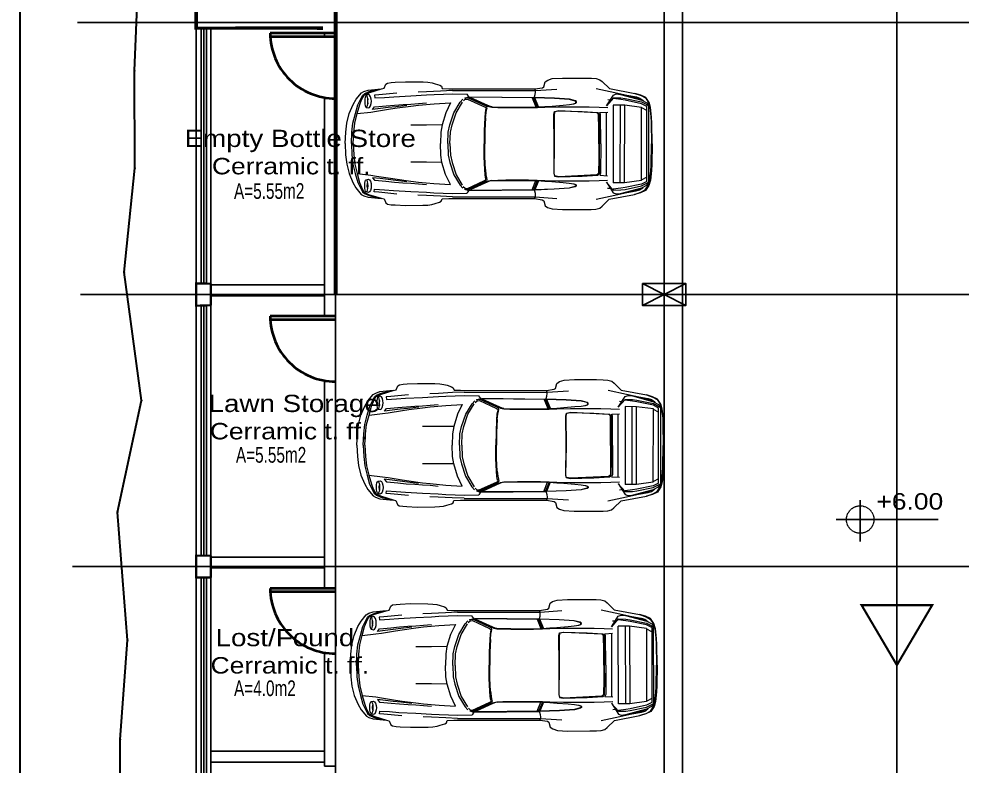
# Model space of a CAD drawing. Extents: x 285329 to 658348, y -83126 to -16980.
# Drawn here: x 312462 to 313761, y -36767 to -35737 of the extents above; entities that cross this region are included whole.
import ezdxf

# ---------------------------------------------------------------- set-up
doc = ezdxf.new("R2010")
doc.units = 0
doc.linetypes.add('CENTER', pattern=[50.79999999999998, 31.75, -6.349999999999998, 6.349999999999998, -6.349999999999998])
doc.linetypes.add('CENTER2', pattern=[1.125, 0.75, -0.125, 0.125, -0.125])
doc.layers.get('0').update_dxf_attribs({"linetype": 'CONTINUOUS'})
for name, color, linetype, lineweight in [('A-Axis', 1, 'CENTER', 9), ('A-Door', 5, 'CONTINUOUS', 15), ('A-text finishing', 6, 'CONTINUOUS', 13), ('A-text function', 30, 'CONTINUOUS', 20), ('AXIS CIRCLE', 10, 'CENTER2', 20), ('excavation border', 5, 'CONTINUOUS', 30), ('FIGURES', 153, 'CONTINUOUS', 0), ('SECTION-ar', 131, 'CONTINUOUS', 40)]:
    doc.layers.add(name, color=color, linetype=linetype, lineweight=lineweight)
for name, color, linetype in [('AXIS', 1, 'CONTINUOUS'), ('COLUMN', 5, 'CONTINUOUS'), ('FURNITURE', 4, 'CONTINUOUS'), ('HATCH', 8, 'CONTINUOUS'), ('TEXT', 3, 'CONTINUOUS'), ('WALL', 7, 'CONTINUOUS'), ('WALL1', 2, 'CONTINUOUS')]:
    doc.layers.add(name, color=color, linetype=linetype)
doc.styles.add('ARIAL', font='BOD_CB.TTF', dxfattribs={"width": 1.199999999999999})
doc.styles.get("Standard").update_dxf_attribs({"font": 'sanss___.ttf', "height": 15})

# ---------------------------------------------------------------- blocks, each defined once
blk = doc.blocks.new('XREF1$0$02PCAR09')
at = {"color": 0, "linetype": 'ByBlock'}
for p, q in [((-139.3891880423911, 33.77165775941323), (-143.264904074437, 30.04960447753655)), ((-138.1428124021296, 34.83022337169009), (-139.3891880423911, 33.77165775941323)), ((-136.0427548164836, 35.42780073345929), (-138.1428124021296, 34.83022337169009)), ((-133.5670771748684, 35.5814634836285), (-136.0427548164836, 35.42780073345929)), ((-129.8620975318994, 35.70097895598234), (-133.5670771748684, 35.5814634836285)), ((-117.8764030187002, 35.70097895598234), (-129.8620975318994, 35.70097895598234)), ((-112.3274703737005, 35.34243253892082), (-117.8764030187002, 35.70097895598234)), ((-109.8517927320853, 34.5911924269824), (-112.3274703737005, 35.34243253892082)), ((-108.4688279805623, 33.60092137033632), (-109.8517927320853, 34.5911924269824)), ((-107.7346615075316, 30.95450733964419), (-108.4688279805623, 33.60092137033632)), ((-107.0004950345008, 30.42522453350577), (-107.7346615075316, 30.95450733964419)), ((-52.15996686299668, 31.22538604060483), (-52.63802875241204, 29.9471626440904)), ((-51.28921127870444, 31.75696836830568), (-52.15996686299668, 31.22538604060483)), ((-48.84768091490456, 32.52528211915179), (-51.28921127870444, 31.75696836830568)), ((-47.0890961074124, 33.02041764747482), (-48.84768091490456, 32.52528211915179)), ((-44.85244941050485, 33.29359586999788), (-47.0890961074124, 33.02041764747482)), ((-42.25725629653579, 33.4472586201671), (-44.85244941050485, 33.29359586999788)), ((-32.74723942495178, 33.53262681470556), (-42.25725629653579, 33.4472586201671)), ((-27.18123314104443, 33.31066950890558), (-32.74723942495178, 33.53262681470556)), ((-24.96166008304456, 33.13993311982865), (-27.18123314104443, 33.31066950890558)), ((-22.98111796975238, 32.82554285593255), (-24.96166008304456, 33.13993311982865)), ((-22.12743602436781, 32.23503025772104), (-22.98111796975238, 32.82554285593255)), ((-21.22253316226019, 29.99838356081347), (-22.12743602436781, 32.23503025772104)), ((-162.9849570128204, 25.21776466665994), (-160.2873220654051, 26.49828758473677)), ((-160.4922057322974, 26.22510936221371), (-162.8142206237435, 24.97873372195226)), ((-149.3943404422981, 26.87390764070598), (-160.8848994271743, 23.80065263732156)), ((-157.0433306729438, 27.4202640857521), (-160.4922057322974, 26.22510936221371)), ((-160.2873220654051, 26.49828758473677), (-157.0433306729438, 27.4202640857521)), ((-152.8090682238364, 26.42999302910601), (-157.9140862572361, 25.52509016699838)), ((-153.8334865582979, 25.84948930624451), (-157.9140862572361, 25.01288099976763)), ((-143.264904074437, 30.04960447753655), (-157.0433306729438, 27.4202640857521)), ((-153.4749401412363, 26.27633027893679), (-153.8334865582979, 25.84948930624451)), ((-146.252790883283, 27.89832597516745), (-152.8090682238364, 26.42999302910601)), ((-147.0381782730368, 27.13001222432135), (-149.3943404422981, 26.87390764070598)), ((-145.4332562157138, 26.51536122364446), (-147.0381782730368, 27.13001222432135)), ((-136.160790045383, 30.06982751551053), (-146.252790883283, 27.89832597516745)), ((-141.7282765727448, 20.71032399502945), (-145.4332562157138, 26.51536122364446)), ((-103.175999919178, 28.82030247618276), (-114.7860743764081, 29.58861622702888)), ((-102.8003798632088, 29.7593526161058), (-107.0004950345008, 30.42522453350577)), ((-103.175999919178, 28.82030247618276), (-102.8003798632088, 29.7593526161058)), ((-58.20403503631938, 28.78615519836739), (-103.175999919178, 28.82030247618277)), ((-103.175999919178, 28.08613600315206), (-103.175999919178, 28.82030247618276)), ((-103.0564844468242, 26.70317125162907), (-103.175999919178, 28.08613600315206)), ((-102.680864390855, 25.43972197245992), (-103.0564844468242, 26.70317125162907)), ((-56.22349292302719, 29.82764717173656), (-102.8003798632088, 29.7593526161058)), ((-67.0994009072265, 25.45679561136761), (-66.10912985058043, 26.89098127961367)), ((-58.3235505086732, 27.06171766869058), (-66.10912985058043, 26.89098127961367)), ((-48.19888263641233, 26.6348766959983), (-58.3235505086732, 27.06171766869058)), ((-58.20403503631938, 28.76908155945971), (-51.78434680702748, 28.54712425365972)), ((-52.63802875241204, 29.9471626440904), (-56.22349292302719, 29.82764717173656)), ((-51.78434680702748, 28.54712425365972), (-44.1524302152895, 28.13735691987513)), ((-44.1524302152895, 26.41291939019832), (-48.19888263641233, 26.6348766959983)), ((-44.1524302152895, 28.13735691987513), (-39.54254771021286, 27.93247325298283)), ((-35.59853712253622, 25.95193113969065), (-44.1524302152895, 26.41291939019832)), ((-26.32755119565986, 25.45679561136761), (-35.59853712253622, 25.95193113969065)), ((-28.02619871649039, 27.35217620931952), (-18.28586727013732, 26.44706666801371)), ((-19.65175838275259, 29.65691078265965), (-21.22253316226019, 29.99838356081347)), ((-12.48083004152228, 29.04225978198276), (-19.65175838275259, 29.77642625501349)), ((-12.78815554186073, 27.55685319701364), (-19.65175838275259, 29.65691078265965)), ((-18.28586727013732, 26.44706666801371), (-15.87848418415283, 26.19096208439833)), ((-13.04308359194108, 28.18086525074451), (-17.95794463294092, 29.54653034359681)), ((-15.87848418415283, 26.19096208439833), (-16.03214693432206, 24.72262913833689)), ((-13.76135295959914, 25.40557469464455), (-13.28329107018378, 26.2592566400291)), ((-13.28329107018378, 26.2592566400291), (-12.6686400695069, 26.54950850145985)), ((-10.58565307144118, 27.08833317646262), (-13.04308359194108, 28.18086525074451)), ((-10.26125698352243, 26.19096208439833), (-12.78815554186073, 27.55685319701364)), ((-12.6686400695069, 26.54950850145985), (-11.49055898487619, 26.19096208439833)), ((-10.1417415111686, 28.29101967004435), (-12.48083004152228, 29.04225978198276)), ((-12.0710627077377, 25.21776466665994), (-11.81495812412232, 25.93485750078297)), ((-11.81495812412232, 25.93485750078297), (-11.49055898487619, 26.19096208439833)), ((-11.49055898487619, 26.19096208439833), (-11.18323348453777, 25.93485750078297)), ((-11.18323348453777, 25.93485750078297), (-10.92712890092239, 25.21776466665994)), ((-9.425199770093963, 26.13236761146603), (-10.58565307144118, 27.08833317646262)), ((-8.895365870907137, 23.62991624824465), (-10.26125698352243, 26.19096208439833)), ((-8.775850398553308, 27.55685319701364), (-10.1417415111686, 28.29101967004435)), ((-6.899507290691267, 21.07940676791251), (-9.425199770093963, 26.13236761146603)), ((-5.941626339876557, 24.09090449875231), (-8.775850398553308, 27.55685319701364)), ((-165.5630764878817, 19.68590566056797), (-164.7947627370356, 22.48598244142934)), ((-164.4191426810664, 22.48598244142934), (-165.1874564319125, 19.68590566056797)), ((-164.7947627370356, 22.48598244142934), (-162.9849570128204, 25.21776466665994)), ((-163.5996080134971, 22.31524605235243), (-164.5898790701433, 21.2054595233525)), ((-163.5996080134971, 21.32497499570633), (-164.5898790701433, 20.71032399502945)), ((-164.5898790701433, -21.2054595233525), (-164.5898790701433, 21.2054595233525)), ((-162.8142206237435, 24.97873372195226), (-164.4191426810664, 22.48598244142934)), ((-160.8848994271743, 23.80065263732156), (-163.5996080134971, 22.31524605235243)), ((-160.7653839548205, 22.81038158067547), (-163.5996080134971, 21.32497499570633)), ((-163.5996080134971, 20.33470393906024), (-160.7653839548205, 21.82011052402938)), ((-161.4995504278511, 23.7323580816908), (-161.7379082183368, 23.33391197800628)), ((-159.7751128981744, 24.91043916632149), (-161.4995504278511, 23.7323580816908)), ((-151.8529444450057, 24.65433458270612), (-160.7653839548205, 22.81038158067547)), ((-160.7653839548205, 21.82011052402938), (-151.8529444450057, 23.66406352606003)), ((-160.7653839548205, 19.8224947718295), (-151.613913500298, 21.06887041209096)), ((-159.7751128981744, 24.24456724892154), (-160.1662057515703, 23.99287382841922)), ((-157.9140862572361, 25.52509016699838), (-159.7751128981744, 24.91043916632149)), ((-157.9140862572361, 25.01288099976763), (-159.7751128981744, 24.24456724892154)), ((-149.513855914652, 24.91043916632149), (-151.8529444450057, 24.65433458270612)), ((-151.8529444450057, 23.66406352606003), (-149.513855914652, 24.03968358202924)), ((-151.613913500298, 21.06887041209096), (-151.613913500298, -21.06887041209096)), ((-151.613913500298, 21.06887041209096), (-145.4332562157138, 21.06887041209096)), ((-145.4332562157138, 25.02995463867533), (-149.513855914652, 24.91043916632149)), ((-149.513855914652, 24.03968358202924), (-145.4332562157138, 24.53481911035228)), ((-149.2577513310366, 21.06887041209096), (-149.2577513310366, -21.1883858844448)), ((-145.4332562157138, 25.02995463867533), (-141.7282765727448, 20.72739763393714)), ((-145.4332562157138, 24.53481911035228), (-145.4332562157138, 25.02995463867533)), ((-145.4332562157138, -21.06887041209096), (-145.4332562157138, 21.06887041209096)), ((-142.3941484901448, 24.02260994312154), (-143.8454077972985, 23.95431538749078)), ((-125.4229514158997, 22.45183516361395), (-125.3717304991766, 22.96404433084469)), ((-125.0814786377459, 22.11036238546013), (-125.4229514158997, 22.45183516361395)), ((-125.3717304991766, 22.96404433084469), (-124.8595213319459, 23.3396643868139)), ((-125.1497731933766, 22.43476152470627), (-125.1326995544689, 22.84452885849086)), ((-124.8936686097613, 22.11036238546013), (-125.1497731933766, 22.43476152470627)), ((-125.1326995544689, 22.84452885849086), (-124.688784942869, 23.22014891446006)), ((-124.0058393865613, 21.73474232949093), (-125.0814786377459, 22.11036238546013)), ((-123.8351029974844, 21.73474232949093), (-124.8936686097613, 22.11036238546013)), ((-124.8595213319459, 23.3396643868139), (-121.5813826616692, 24.14319423246711)), ((-124.688784942869, 23.22014891446006), (-121.5984563005768, 24.00660512120558)), ((-121.6155299394845, 21.3761959124294), (-124.0058393865613, 21.73474232949093)), ((-121.6155299394845, 21.3761959124294), (-123.8351029974844, 21.73474232949093)), ((-118.217875796854, 21.03472313427559), (-121.6155299394845, 21.3761959124294)), ((-121.5984563005768, 24.00660512120558), (-113.4372569027005, 24.57003520515939)), ((-121.5813826616692, 24.14319423246711), (-113.4372569027005, 24.68955067751323)), ((-112.190881262439, 20.50544032813716), (-118.217875796854, 21.03472313427559)), ((-113.4372569027005, 24.68955067751323), (-102.680864390855, 25.08117555539842)), ((-113.4372569027005, 24.57003520515939), (-102.680864390855, 24.96166008304457)), ((-108.3663861471162, 20.23226210561409), (-112.190881262439, 20.50544032813716)), ((-104.9004374488548, 20.0273784387218), (-102.902821696655, 24.96166008304457)), ((-104.2174918925472, 19.99323116090641), (-102.1686552236243, 24.96166008304457)), ((-101.4515623895012, 24.96166008304457), (-103.4662517806088, 19.97615752199872)), ((-67.0994009072265, 25.43972197245992), (-102.680864390855, 25.06410191649071)), ((-102.680864390855, 25.08117555539842), (-102.680864390855, 25.43972197245992)), ((-102.680864390855, 24.94458644413687), (-67.64575735227261, 25.32020650010608)), ((-102.680864390855, 25.06410191649071), (-102.680864390855, 24.94458644413687)), ((-78.74362264227192, 20.19811482779871), (-77.44602608528737, 20.65910307830638)), ((-77.44602608528737, 20.65910307830638), (-68.24333471404182, 24.8762918885061)), ((-76.5923441399028, 20.65910307830638), (-77.20699514057969, 20.43714577250639)), ((-76.71185961225665, 20.24933574452179), (-76.16550316721053, 20.52251396704484)), ((-67.38965276865726, 24.8933655274138), (-76.5923441399028, 20.65910307830638)), ((-76.16550316721053, 20.52251396704484), (-66.86036996251882, 24.77385005505996)), ((-66.39938171201115, 24.24456724892154), (-75.65329399997981, 20.0273784387218)), ((-66.41645535091885, 25.20069102775224), (-67.38965276865726, 24.8933655274138)), ((-67.0994009072265, 25.54216380590607), (-67.0994009072265, 25.54216380590606)), ((-64.81153329359587, 24.72262913833689), (-67.0994009072265, 25.45679561136761)), ((-66.86036996251882, 24.77385005505996), (-65.78473071133428, 24.80799733287535)), ((-65.13593243284201, 24.15919905438308), (-66.39938171201115, 24.24456724892154)), ((-65.78473071133428, 24.80799733287535), (-64.81153329359587, 24.72262913833689)), ((-64.12858773728823, 23.28844347009083), (-65.13593243284201, 24.15919905438308)), ((-62.4041502076114, 22.48598244142934), (-63.88955679258056, 24.21041997110615)), ((-60.21872442742694, 16.81753432407585), (-63.5993049311498, 22.48598244142934)), ((-58.97234878716549, 16.81753432407585), (-62.4041502076114, 22.48598244142934)), ((-57.12839578513483, 22.11036238546013), (-54.53320267116577, 16.80046068516816)), ((-48.19888263641233, 21.63230049604479), (-57.12839578513483, 22.11036238546013)), ((-39.78157865492054, 20.84691310629098), (-48.19888263641233, 21.63230049604479)), ((-39.78157865492054, 21.75181596839861), (-44.11828293747411, 22.11036238546013)), ((-35.59853712253622, 21.46156410696786), (-39.78157865492054, 21.75181596839861)), ((-35.59853712253622, 20.36885121687562), (-39.78157865492054, 20.84691310629098)), ((-31.38134831233648, 21.2054595233525), (-35.59853712253622, 21.46156410696786)), ((-33.48140589798248, 20.69325035612176), (-27.45441136356749, 19.99323116090642)), ((-26.78853944616754, 20.88106038410638), (-31.38134831233648, 21.2054595233525)), ((-22.1957305799986, 20.45421941141409), (-26.78853944616754, 20.88106038410638)), ((-21.41034319024481, 25.08117555539842), (-26.32755119565986, 25.45679561136761)), ((-16.03214693432206, 24.72262913833689), (-21.41034319024481, 25.08117555539842)), ((-14.22234121010679, 22.91282341412162), (-14.11989937666064, 24.14212541547539)), ((-14.11989937666064, 21.68352141276785), (-14.22234121010679, 22.91282341412162)), ((-14.11989937666064, 24.14212541547539), (-13.76135295959914, 25.40557469464455)), ((-13.76135295959914, 20.43714577250639), (-14.11989937666064, 21.68352141276785)), ((-12.31009365244537, 22.86160249739856), (-12.22472545790693, 24.26164088782923)), ((-12.24179909681461, 21.56400594041401), (-12.31009365244537, 22.86160249739856)), ((-12.03691542992231, 22.86160249739856), (-12.24179909681461, 21.56400594041401)), ((-12.0710627077377, 20.57373488376792), (-12.24179909681461, 21.58107957932171)), ((-12.22472545790693, 24.26164088782923), (-12.0710627077377, 25.21776466665994)), ((-12.22472545790693, 24.26164088782923), (-12.03691542992231, 22.86160249739856)), ((-11.81495812412232, 19.83956841073719), (-12.0710627077377, 20.57373488376792)), ((-10.92712890092239, 20.50544032813716), (-11.18323348453777, 19.8054211329218)), ((-10.92712890092239, 25.21776466665994), (-10.7393188729378, 24.1250517765677)), ((-10.7393188729378, 21.58107957932171), (-10.92712890092239, 20.50544032813716)), ((-10.7393188729378, 24.1250517765677), (-10.68809795621472, 22.86160249739856)), ((-10.68809795621472, 22.86160249739856), (-10.7393188729378, 21.58107957932171)), ((-7.905094814261051, 21.15423860662943), (-8.895365870907137, 23.62991624824465)), ((-6.556277340553434, 16.32239879575281), (-7.905094814261051, 21.15423860662943)), ((-5.566006283907346, 16.32239879575281), (-6.899507290691267, 21.07940676791251)), ((-4.268409726922802, 21.13716496772174), (-5.941626339876557, 24.09090449875231)), ((-2.168352141276792, 16.30532515684511), (-4.268409726922802, 21.13716496772174)), ((-166.211874766374, 14.44429851590677), (-165.5630764878817, 19.68590566056797)), ((-165.1874564319125, 19.68590566056797), (-165.8021074325894, 14.81991857187598)), ((-163.5996080134971, 20.33470393906024), (-163.5996080134971, -20.33470393906024)), ((-163.5996080134971, 18.04683632542962), (-160.8848994271743, 19.53224291039876)), ((-160.7653839548205, 19.8224947718295), (-160.7653839548205, -19.8224947718295)), ((-137.7671923461605, 19.95908388309103), (-142.3941484901448, 19.75420021619873)), ((-138.1428124021296, 17.05656526878352), (-142.377074851237, 17.26144893567582)), ((-141.7282765727448, 17.26144893567582), (-141.7282765727448, -17.15578437787134)), ((-138.6550215693604, 3.8e-15), (-138.5696533748219, 15.89555782306053)), ((-138.5696533748219, 15.89555782306053), (-138.1428124021296, 17.05656526878352)), ((-137.903781457422, 15.89555782306053), (-138.0403705686835, 8.28071487023023)), ((-137.5110877625451, 16.57850337936817), (-137.903781457422, 15.89555782306053)), ((-132.3377751735147, 20.0273784387218), (-137.7671923461605, 19.95908388309103)), ((-137.5623086792681, 8.161199397876397), (-137.4769404847297, 15.77604235070668)), ((-136.9818049564067, 17.00534435206044), (-137.5110877625451, 16.57850337936817)), ((-137.4769404847297, 15.77604235070668), (-137.0842467898528, 16.44191426810665)), ((-137.0842467898528, 16.44191426810665), (-136.5549639837144, 16.78365285606781)), ((-128.5474273360072, 17.51755351929119), (-136.9818049564067, 17.00534435206044)), ((-136.5549639837144, 16.78365285606781), (-115.947081822131, 17.82487901962962)), ((-126.0376024165766, 20.09567299435257), (-132.3377751735147, 20.0273784387218)), ((-115.7592717941464, 17.94439449198347), (-128.5474273360072, 17.51755351929119)), ((-115.7763454330541, 20.11274663326025), (-126.0376024165766, 20.09567299435257)), ((-115.947081822131, 17.82487901962962), (-113.7275087641312, 17.36389076912197)), ((-108.3663861471162, 19.86853066330364), (-115.7763454330541, 20.11274663326025)), ((-113.5567723750543, 17.48340624147581), (-115.7592717941464, 17.94439449198347)), ((-113.7275087641312, 17.36389076912197), (-113.351888708162, 15.9467787397836)), ((-113.1982259579928, 16.06629421213743), (-113.5567723750543, 17.48340624147581)), ((-113.403109624885, -0.0170736389076931), (-113.1982259579928, 16.06629421213743)), ((-113.351888708162, 15.9467787397836), (-113.403109624885, 0.0170736389076931)), ((-104.2174918925472, 19.99323116090641), (-108.3663861471162, 20.23226210561409)), ((-104.2687128092703, 19.72996011643232), (-108.3663861471162, 19.86853066330364)), ((-99.5563884707475, 19.65175838275259), (-104.2687128092703, 19.72996011643232)), ((-99.52224119293213, 19.83956841073719), (-104.2174918925472, 19.99323116090641)), ((-87.10970570704062, 19.64458221481232), (-99.5563884707475, 19.65175838275259)), ((-87.10970570704062, 19.87371568855257), (-99.52224119293213, 19.83956841073719)), ((-82.8583696190255, 19.87371568855257), (-87.10970570704062, 19.87371568855257)), ((-82.8583696190255, 19.71654903557417), (-87.10970570704062, 19.64458221481232)), ((-79.66559914328724, 19.97615752199872), (-82.8583696190255, 19.87371568855257)), ((-79.62576860625475, 19.86461680765525), (-82.8583696190255, 19.71654903557417)), ((-79.66559914328724, 19.95908388309103), (-78.74362264227192, 20.19811482779871)), ((-77.88994069688734, 20.19811482779871), (-79.62576860625475, 19.86461680765525)), ((-77.20699514057969, 20.43714577250639), (-77.88994069688734, 20.19811482779871)), ((-76.95089055696434, 19.51516927149105), (-76.71185961225665, 20.24933574452179)), ((-76.72893325116434, 18.37123546467575), (-76.95089055696434, 19.51516927149105)), ((-76.42160775082591, 16.81753432407585), (-76.72893325116434, 18.37123546467575)), ((-76.21672408393363, 19.68590566056797), (-76.43868138973359, 19.241991048968)), ((-76.43868138973359, 19.241991048968), (-76.14842952830286, 18.21757271450653)), ((-76.09720861157977, 14.06867845993756), (-76.42160775082591, 16.81753432407585)), ((-75.65329399997981, 20.0273784387218), (-76.21672408393363, 19.68590566056797)), ((-76.14842952830286, 18.21757271450653), (-75.92647222250287, 16.81753432407585)), ((-75.92647222250287, 16.81753432407585), (-75.72158855561057, 13.98331026539911)), ((-60.21872442742694, 16.81753432407585), (-60.21872442742694, 16.81753432407585)), ((-57.99915136942708, 10.14174151116859), (-60.21872442742694, 16.81753432407585)), ((-56.75277572916563, 10.14174151116859), (-58.97234878716549, 16.81753432407585)), ((-54.53320267116577, 16.80046068516816), (-52.55266055787358, 10.14174151116859)), ((-28.20565147550591, 19.37858016022953), (-35.59853712253622, 20.36885121687562)), ((-24.62018730489074, 18.78100279846034), (-28.20565147550591, 19.37858016022953)), ((-27.45441136356749, 19.99323116090642), (-23.35673802572159, 19.49809563258338)), ((-17.00534435206046, 17.60292171382965), (-24.62018730489074, 18.78100279846034)), ((-23.35673802572159, 19.49809563258338), (-19.12247557661418, 18.96881282644495)), ((-18.20049907559885, 20.0615257165372), (-22.1957305799986, 20.45421941141409)), ((-19.12247557661418, 18.96881282644495), (-14.88821312750674, 18.50782457593728)), ((-15.99799965650669, 19.87371568855258), (-18.20049907559885, 20.0615257165372)), ((-13.94916298758373, 17.1077861855066), (-17.00534435206046, 17.60292171382965)), ((-14.88821312750674, 18.50782457593728), (-15.99799965650669, 19.87371568855258)), ((-6.556277340553434, 16.32239879575281), (-13.94916298758373, 17.1077861855066)), ((-13.28329107018378, 19.6517583827526), (-13.76135295959914, 20.43714577250639)), ((-12.6686400695069, 19.32735924350646), (-13.28329107018378, 19.6517583827526)), ((-11.49055898487619, 19.60053746602952), (-12.6686400695069, 19.32735924350646)), ((-11.49055898487619, 19.60053746602952), (-11.81495812412232, 19.83956841073719)), ((-11.18323348453777, 19.8054211329218), (-11.49055898487619, 19.60053746602952)), ((-5.258680783568892, 11.13201256781467), (-6.556277340553434, 16.32239879575281)), ((-4.268409726922802, 11.13201256781467), (-5.566006283907346, 16.32239879575281)), ((-0.8707555842922545, 11.13201256781467), (-2.168352141276792, 16.30532515684511)), ((-166.5704211834355, 0.0170736389076931), (-166.3484638776355, 11.21738076235313)), ((-166.3484638776355, 11.21738076235313), (-166.211874766374, 14.44429851590677)), ((-165.9386965438509, 11.59300081832234), (-166.0752856551125, -3.8e-15)), ((-165.8021074325894, 14.81991857187598), (-165.9386965438509, 11.59300081832234)), ((-76.09720861157977, 14.06867845993756), (-75.73866219451826, 7.153854702322628)), ((-75.72158855561057, 13.98331026539911), (-75.43133669417979, 7.153854702322628)), ((-4.69525069961509, 6.19773092349192), (-5.258680783568892, 11.13201256781467)), ((-3.704979642969004, 6.19773092349192), (-4.268409726922802, 11.13201256781467)), ((-0.3073255003384538, 6.180657284584223), (-0.8707555842922545, 11.13201256781467)), ((-138.0403705686835, 8.28071487023023), (-138.0403705686835, 3.8e-15)), ((-137.5623086792681, -3.8e-15), (-137.5623086792681, 8.161199397876397)), ((-75.73866219451826, 7.153854702322628), (-75.7728094723336, 3.8e-15)), ((-75.43133669417979, 7.153854702322628), (-75.39718941636444, 3.8e-15)), ((-57.12839578513483, 6.180657284584223), (-57.99915136942708, 10.14174151116859)), ((-56.88936484042717, 3.8e-15), (-57.12839578513483, 6.180657284584223)), ((-55.89909378378107, 6.180657284584223), (-56.75277572916563, 10.14174151116859)), ((-55.64298920016568, 3.8e-15), (-55.89909378378107, 6.180657284584223)), ((-52.55266055787358, 10.14174151116859), (-44.11828293747411, 10.09052059444551)), ((-52.55266055787358, 10.14174151116859), (-51.920935918289, 6.180657284584223)), ((-51.920935918289, 6.180657284584223), (-51.68190497358133, 3.8e-15)), ((-44.11828293747411, 10.09052059444551), (-35.59853712253622, 10.09052059444551)), ((-4.387925199276668, 3.8e-15), (-4.69525069961509, 6.19773092349192)), ((-3.397654142630548, 3.8e-15), (-3.704979642969004, 6.19773092349192)), ((0, 3.8e-15), (-0.3073255003384538, 6.180657284584223)), ((-165.9386965438509, -11.59300081832234), (-166.0752856551125, 7.5e-15)), ((-138.6550215693604, 0), (-138.5696533748219, -15.89555782306052)), ((-138.0403705686835, -8.28071487023023), (-138.0403705686835, 0)), ((-137.5623086792681, 7.5e-15), (-137.5623086792681, -8.161199397876397)), ((-113.403109624885, 0.0170736389076969), (-113.1982259579928, -16.06629421213743)), ((-75.73866219451826, -7.153854702322621), (-75.7728094723336, 0)), ((-75.43133669417979, -7.153854702322621), (-75.39718941636444, 0)), ((-56.88936484042717, 0), (-57.12839578513483, -6.180657284584223)), ((-55.64298920016568, 0), (-55.89909378378107, -6.180657284584223)), ((-51.920935918289, -6.180657284584223), (-51.68190497358133, 0)), ((-4.387925199276668, 0), (-4.69525069961509, -6.19773092349192)), ((-3.397654142630548, 0), (-3.704979642969004, -6.19773092349192)), ((0, 0), (-0.3073255003384538, -6.180657284584223)), ((-166.5704211834355, -0.0170736389076893), (-166.3484638776355, -11.21738076235313)), ((-113.351888708162, -15.9467787397836), (-113.403109624885, -0.0170736389076893)), ((-137.903781457422, -15.89555782306052), (-138.0403705686835, -8.28071487023023)), ((-137.5623086792681, -8.161199397876397), (-137.4769404847297, -15.77604235070668)), ((-76.09720861157977, -14.06867845993756), (-75.73866219451826, -7.153854702322621)), ((-75.72158855561057, -13.9833102653991), (-75.43133669417979, -7.153854702322621)), ((-57.99915136942708, -10.14174151116859), (-60.21872442742694, -16.81753432407585)), ((-56.75277572916563, -10.14174151116859), (-58.97234878716549, -16.81753432407585)), ((-57.12839578513483, -6.180657284584223), (-57.99915136942708, -10.14174151116859)), ((-55.89909378378107, -6.180657284584223), (-56.75277572916563, -10.14174151116859)), ((-54.53320267116577, -16.80046068516816), (-52.55266055787358, -10.14174151116859)), ((-52.55266055787358, -10.14174151116859), (-51.920935918289, -6.180657284584223)), ((-52.55266055787358, -10.14174151116859), (-44.11828293747411, -10.09052059444551)), ((-44.11828293747411, -10.09052059444551), (-35.59853712253622, -10.09052059444551)), ((-4.69525069961509, -6.19773092349192), (-5.258680783568892, -11.13201256781467)), ((-3.704979642969004, -6.19773092349192), (-4.268409726922802, -11.13201256781467)), ((-0.3073255003384538, -6.180657284584223), (-0.8707555842922545, -11.13201256781467)), ((-166.3484638776355, -11.21738076235313), (-166.211874766374, -14.44429851590677)), ((-166.211874766374, -14.44429851590677), (-165.5630764878817, -19.68590566056797)), ((-165.8021074325894, -14.81991857187597), (-165.9386965438509, -11.59300081832234)), ((-165.1874564319125, -19.68590566056797), (-165.8021074325894, -14.81991857187597)), ((-76.09720861157977, -14.06867845993756), (-76.42160775082591, -16.81753432407585)), ((-75.92647222250287, -16.81753432407585), (-75.72158855561057, -13.9833102653991)), ((-5.258680783568892, -11.13201256781467), (-6.556277340553434, -16.32239879575281)), ((-4.268409726922802, -11.13201256781467), (-5.566006283907346, -16.32239879575281)), ((-0.8707555842922545, -11.13201256781467), (-2.168352141276792, -16.30532515684511)), ((-165.5630764878817, -19.68590566056797), (-164.7947627370356, -22.48598244142934)), ((-164.4191426810664, -22.48598244142934), (-165.1874564319125, -19.68590566056797)), ((-163.5996080134971, -18.04683632542962), (-160.8848994271743, -19.53224291039876)), ((-163.5996080134971, -20.33470393906024), (-160.7653839548205, -21.82011052402938)), ((-160.7653839548205, -19.8224947718295), (-151.613913500298, -21.06887041209096)), ((-137.7671923461605, -19.95908388309103), (-142.3941484901448, -19.75420021619873)), ((-138.1428124021296, -17.05656526878352), (-142.377074851237, -17.26144893567582)), ((-138.5696533748219, -15.89555782306052), (-138.1428124021296, -17.05656526878352)), ((-137.5110877625451, -16.57850337936817), (-137.903781457422, -15.89555782306052)), ((-132.3377751735147, -20.0273784387218), (-137.7671923461605, -19.95908388309103)), ((-136.9818049564067, -17.00534435206044), (-137.5110877625451, -16.57850337936817)), ((-137.4769404847297, -15.77604235070668), (-137.0842467898528, -16.44191426810665)), ((-137.0842467898528, -16.44191426810665), (-136.5549639837144, -16.78365285606781)), ((-128.5474273360072, -17.51755351929119), (-136.9818049564067, -17.00534435206044)), ((-136.5549639837144, -16.78365285606781), (-115.947081822131, -17.82487901962962)), ((-126.0376024165766, -20.09567299435257), (-132.3377751735147, -20.0273784387218)), ((-115.7592717941464, -17.94439449198347), (-128.5474273360072, -17.51755351929119)), ((-115.7763454330541, -20.11274663326025), (-126.0376024165766, -20.09567299435257)), ((-115.947081822131, -17.82487901962962), (-113.7275087641312, -17.36389076912197)), ((-108.3663861471162, -19.86853066330364), (-115.7763454330541, -20.11274663326025)), ((-113.5567723750543, -17.48340624147581), (-115.7592717941464, -17.94439449198347)), ((-113.7275087641312, -17.36389076912197), (-113.351888708162, -15.9467787397836)), ((-113.1982259579928, -16.06629421213743), (-113.5567723750543, -17.48340624147581)), ((-108.3663861471162, -20.23226210561409), (-112.190881262439, -20.50544032813716)), ((-104.2687128092703, -19.72996011643232), (-108.3663861471162, -19.86853066330364)), ((-104.2174918925472, -19.99323116090641), (-108.3663861471162, -20.23226210561409)), ((-104.9004374488548, -20.0273784387218), (-102.902821696655, -24.96166008304457)), ((-99.5563884707475, -19.65175838275259), (-104.2687128092703, -19.72996011643232)), ((-99.52224119293213, -19.83956841073719), (-104.2174918925472, -19.99323116090641)), ((-104.2174918925472, -19.99323116090641), (-102.1686552236243, -24.96166008304457)), ((-101.4515623895012, -24.96166008304457), (-103.4662517806088, -19.97615752199872)), ((-87.10970570704062, -19.64458221481232), (-99.5563884707475, -19.65175838275259)), ((-87.10970570704062, -19.87371568855257), (-99.52224119293213, -19.83956841073719)), ((-82.8583696190255, -19.71654903557417), (-87.10970570704062, -19.64458221481232)), ((-82.8583696190255, -19.87371568855257), (-87.10970570704062, -19.87371568855257)), ((-79.62576860625475, -19.86461680765525), (-82.8583696190255, -19.71654903557417)), ((-79.66559914328724, -19.97615752199872), (-82.8583696190255, -19.87371568855257)), ((-79.66559914328724, -19.95908388309103), (-78.74362264227192, -20.19811482779871)), ((-77.88994069688734, -20.19811482779871), (-79.62576860625475, -19.86461680765525)), ((-78.74362264227192, -20.19811482779871), (-77.44602608528737, -20.65910307830638)), ((-77.20699514057969, -20.43714577250639), (-77.88994069688734, -20.19811482779871)), ((-76.5923441399028, -20.65910307830638), (-77.20699514057969, -20.43714577250639)), ((-76.72893325116434, -18.37123546467575), (-76.95089055696434, -19.51516927149105)), ((-76.95089055696434, -19.51516927149105), (-76.71185961225665, -20.24933574452179)), ((-76.42160775082591, -16.81753432407585), (-76.72893325116434, -18.37123546467575)), ((-76.71185961225665, -20.24933574452179), (-76.16550316721053, -20.52251396704484)), ((-76.43868138973359, -19.241991048968), (-76.14842952830286, -18.21757271450653)), ((-76.21672408393363, -19.68590566056797), (-76.43868138973359, -19.241991048968)), ((-75.65329399997981, -20.0273784387218), (-76.21672408393363, -19.68590566056797)), ((-76.14842952830286, -18.21757271450653), (-75.92647222250287, -16.81753432407585)), ((-66.39938171201115, -24.24456724892154), (-75.65329399997981, -20.0273784387218)), ((-60.21872442742694, -16.81753432407585), (-63.5993049311498, -22.48598244142934)), ((-58.97234878716549, -16.81753432407585), (-62.4041502076114, -22.48598244142934)), ((-60.21872442742694, -16.81753432407585), (-60.21872442742694, -16.81753432407585)), ((-57.12839578513483, -22.11036238546013), (-54.53320267116577, -16.80046068516816)), ((-35.59853712253622, -20.36885121687562), (-39.78157865492054, -20.84691310629098)), ((-28.20565147550591, -19.37858016022953), (-35.59853712253622, -20.36885121687562)), ((-33.48140589798248, -20.69325035612176), (-27.45441136356749, -19.99323116090642)), ((-24.62018730489074, -18.78100279846034), (-28.20565147550591, -19.37858016022953)), ((-27.45441136356749, -19.99323116090642), (-23.35673802572159, -19.49809563258338)), ((-22.1957305799986, -20.45421941141409), (-26.78853944616754, -20.88106038410638)), ((-17.00534435206046, -17.60292171382965), (-24.62018730489074, -18.78100279846034)), ((-23.35673802572159, -19.49809563258338), (-19.12247557661418, -18.96881282644495)), ((-18.20049907559885, -20.0615257165372), (-22.1957305799986, -20.45421941141409)), ((-19.12247557661418, -18.96881282644495), (-14.88821312750674, -18.50782457593728)), ((-15.99799965650669, -19.87371568855258), (-18.20049907559885, -20.0615257165372)), ((-13.94916298758373, -17.1077861855066), (-17.00534435206046, -17.60292171382965)), ((-14.88821312750674, -18.50782457593728), (-15.99799965650669, -19.87371568855258)), ((-13.76135295959914, -20.43714577250639), (-14.11989937666064, -21.68352141276785)), ((-6.556277340553434, -16.32239879575281), (-13.94916298758373, -17.1077861855066)), ((-13.28329107018378, -19.6517583827526), (-13.76135295959914, -20.43714577250639)), ((-12.6686400695069, -19.32735924350646), (-13.28329107018378, -19.6517583827526)), ((-11.49055898487619, -19.60053746602952), (-12.6686400695069, -19.32735924350646)), ((-11.81495812412232, -19.83956841073719), (-12.0710627077377, -20.57373488376792)), ((-11.49055898487619, -19.60053746602952), (-11.81495812412232, -19.83956841073719)), ((-11.18323348453777, -19.8054211329218), (-11.49055898487619, -19.60053746602952)), ((-10.92712890092239, -20.50544032813716), (-11.18323348453777, -19.8054211329218)), ((-6.556277340553434, -16.32239879575281), (-7.905094814261051, -21.15423860662943)), ((-5.566006283907346, -16.32239879575281), (-6.899507290691267, -21.07940676791251)), ((-2.168352141276792, -16.30532515684511), (-4.268409726922802, -21.13716496772174)), ((-164.7947627370356, -22.48598244142934), (-162.9849570128204, -25.21776466665994)), ((-163.5996080134971, -21.32497499570633), (-164.5898790701433, -20.71032399502945)), ((-163.5996080134971, -22.31524605235243), (-164.5898790701433, -21.2054595233525)), ((-162.8142206237435, -24.97873372195226), (-164.4191426810664, -22.48598244142934)), ((-160.7653839548205, -22.81038158067547), (-163.5996080134971, -21.32497499570633)), ((-160.8848994271743, -23.80065263732156), (-163.5996080134971, -22.31524605235243)), ((-162.9849570128204, -25.21776466665994), (-160.2873220654051, -26.49828758473677)), ((-160.4922057322974, -26.22510936221371), (-162.8142206237435, -24.97873372195226)), ((-161.4995504278511, -23.7323580816908), (-161.7379082183368, -23.33391197800628)), ((-159.7751128981744, -24.91043916632149), (-161.4995504278511, -23.7323580816908)), ((-149.3943404422981, -26.87390764070598), (-160.8848994271743, -23.80065263732156)), ((-160.7653839548205, -21.82011052402938), (-151.8529444450057, -23.66406352606003)), ((-151.8529444450057, -24.65433458270612), (-160.7653839548205, -22.81038158067547)), ((-159.7751128981744, -24.24456724892154), (-160.1662057515703, -23.99287382841922)), ((-157.9140862572361, -25.01288099976763), (-159.7751128981744, -24.24456724892154)), ((-157.9140862572361, -25.52509016699838), (-159.7751128981744, -24.91043916632149)), ((-153.8334865582979, -25.84948930624451), (-157.9140862572361, -25.01288099976763)), ((-152.8090682238364, -26.42999302910601), (-157.9140862572361, -25.52509016699838)), ((-151.8529444450057, -23.66406352606003), (-149.513855914652, -24.03968358202924)), ((-149.513855914652, -24.91043916632149), (-151.8529444450057, -24.65433458270612)), ((-151.613913500298, -21.06887041209096), (-145.4332562157138, -21.06887041209096)), ((-149.513855914652, -24.03968358202924), (-145.4332562157138, -24.53481911035228)), ((-145.4332562157138, -25.02995463867533), (-149.513855914652, -24.91043916632149)), ((-141.7282765727448, -20.71032399502945), (-145.4332562157138, -26.51536122364446)), ((-145.4332562157138, -25.02995463867533), (-141.7282765727448, -20.72739763393714)), ((-145.4332562157138, -24.53481911035228), (-145.4332562157138, -25.02995463867533)), ((-142.3941484901448, -24.02260994312154), (-143.8454077972985, -23.95431538749078)), ((-125.0814786377459, -22.11036238546013), (-125.4229514158997, -22.45183516361395)), ((-125.4229514158997, -22.45183516361395), (-125.3717304991766, -22.96404433084469)), ((-125.3717304991766, -22.96404433084469), (-124.8595213319459, -23.3396643868139)), ((-124.8936686097613, -22.11036238546013), (-125.1497731933766, -22.43476152470627)), ((-125.1497731933766, -22.43476152470627), (-125.1326995544689, -22.84452885849086)), ((-125.1326995544689, -22.84452885849086), (-124.688784942869, -23.22014891446006)), ((-124.0058393865613, -21.73474232949093), (-125.0814786377459, -22.11036238546013)), ((-123.8351029974844, -21.73474232949093), (-124.8936686097613, -22.11036238546013)), ((-124.8595213319459, -23.3396643868139), (-121.5813826616692, -24.14319423246711)), ((-124.688784942869, -23.22014891446006), (-121.5984563005768, -24.00660512120558)), ((-121.6155299394845, -21.3761959124294), (-124.0058393865613, -21.73474232949093)), ((-121.6155299394845, -21.3761959124294), (-123.8351029974844, -21.73474232949093)), ((-118.217875796854, -21.03472313427559), (-121.6155299394845, -21.3761959124294)), ((-121.5984563005768, -24.00660512120558), (-113.4372569027005, -24.57003520515939)), ((-121.5813826616692, -24.14319423246711), (-113.4372569027005, -24.68955067751323)), ((-112.190881262439, -20.50544032813716), (-118.217875796854, -21.03472313427559)), ((-113.4372569027005, -24.57003520515939), (-102.680864390855, -24.96166008304457)), ((-113.4372569027005, -24.68955067751323), (-102.680864390855, -25.08117555539842)), ((-102.680864390855, -25.43972197245992), (-103.0564844468242, -26.70317125162907)), ((-102.680864390855, -25.06410191649071), (-102.680864390855, -24.94458644413687)), ((-102.680864390855, -24.94458644413687), (-67.64575735227261, -25.32020650010608)), ((-67.0994009072265, -25.43972197245992), (-102.680864390855, -25.06410191649071)), ((-102.680864390855, -25.08117555539842), (-102.680864390855, -25.43972197245992)), ((-77.44602608528737, -20.65910307830638), (-68.24333471404182, -24.8762918885061)), ((-67.38965276865726, -24.8933655274138), (-76.5923441399028, -20.65910307830638)), ((-76.16550316721053, -20.52251396704484), (-66.86036996251882, -24.77385005505996)), ((-66.41645535091885, -25.20069102775224), (-67.38965276865726, -24.8933655274138)), ((-64.81153329359587, -24.72262913833689), (-67.0994009072265, -25.45679561136761)), ((-67.0994009072265, -25.45679561136761), (-66.10912985058043, -26.89098127961367)), ((-67.0994009072265, -25.54216380590607), (-67.0994009072265, -25.54216380590606)), ((-66.86036996251882, -24.77385005505996), (-65.78473071133428, -24.80799733287535)), ((-65.13593243284201, -24.15919905438308), (-66.39938171201115, -24.24456724892154)), ((-65.78473071133428, -24.80799733287535), (-64.81153329359587, -24.72262913833689)), ((-64.12858773728823, -23.28844347009083), (-65.13593243284201, -24.15919905438308)), ((-62.4041502076114, -22.48598244142934), (-63.88955679258056, -24.21041997110615)), ((-48.19888263641233, -21.63230049604479), (-57.12839578513483, -22.11036238546013)), ((-39.78157865492054, -20.84691310629098), (-48.19888263641233, -21.63230049604479)), ((-39.78157865492054, -21.75181596839861), (-44.11828293747411, -22.11036238546013)), ((-35.59853712253622, -21.46156410696786), (-39.78157865492054, -21.75181596839861)), ((-31.38134831233648, -21.2054595233525), (-35.59853712253622, -21.46156410696786)), ((-26.32755119565986, -25.45679561136761), (-35.59853712253622, -25.95193113969065)), ((-26.78853944616754, -20.88106038410638), (-31.38134831233648, -21.2054595233525)), ((-21.41034319024481, -25.08117555539842), (-26.32755119565986, -25.45679561136761)), ((-16.03214693432206, -24.72262913833689), (-21.41034319024481, -25.08117555539842)), ((-15.87848418415283, -26.19096208439833), (-16.03214693432206, -24.72262913833689)), ((-14.11989937666064, -21.68352141276785), (-14.22234121010679, -22.91282341412162)), ((-14.22234121010679, -22.91282341412162), (-14.11989937666064, -24.14212541547539)), ((-14.11989937666064, -24.14212541547539), (-13.76135295959914, -25.40557469464455)), ((-13.76135295959914, -25.40557469464455), (-13.28329107018378, -26.2592566400291)), ((-12.24179909681461, -21.56400594041401), (-12.31009365244537, -22.86160249739856)), ((-12.31009365244537, -22.86160249739856), (-12.22472545790693, -24.26164088782923)), ((-12.0710627077377, -20.57373488376792), (-12.24179909681461, -21.58107957932171)), ((-12.03691542992231, -22.86160249739856), (-12.24179909681461, -21.56400594041401)), ((-12.22472545790693, -24.26164088782923), (-12.03691542992231, -22.86160249739856)), ((-12.22472545790693, -24.26164088782923), (-12.0710627077377, -25.21776466665994)), ((-12.0710627077377, -25.21776466665994), (-11.81495812412232, -25.93485750078297)), ((-11.18323348453777, -25.93485750078297), (-10.92712890092239, -25.21776466665994)), ((-10.7393188729378, -21.58107957932171), (-10.92712890092239, -20.50544032813716)), ((-10.92712890092239, -25.21776466665994), (-10.7393188729378, -24.1250517765677)), ((-10.68809795621472, -22.86160249739856), (-10.7393188729378, -21.58107957932171)), ((-10.7393188729378, -24.1250517765677), (-10.68809795621472, -22.86160249739856)), ((-8.895365870907137, -23.62991624824465), (-10.26125698352243, -26.19096208439833)), ((-6.899507290691267, -21.07940676791251), (-9.425199770093963, -26.13236761146603)), ((-7.905094814261051, -21.15423860662943), (-8.895365870907137, -23.62991624824465)), ((-5.941626339876557, -24.09090449875231), (-8.775850398553308, -27.55685319701364)), ((-4.268409726922802, -21.13716496772174), (-5.941626339876557, -24.09090449875231)), ((-157.0433306729438, -27.4202640857521), (-160.4922057322974, -26.22510936221371)), ((-160.2873220654051, -26.49828758473677), (-157.0433306729438, -27.4202640857521)), ((-143.264904074437, -30.04960447753655), (-157.0433306729438, -27.4202640857521)), ((-153.4749401412363, -26.27633027893679), (-153.8334865582979, -25.84948930624451)), ((-146.252790883283, -27.89832597516745), (-152.8090682238364, -26.42999302910601)), ((-147.0381782730368, -27.13001222432135), (-149.3943404422981, -26.87390764070598)), ((-145.4332562157138, -26.51536122364446), (-147.0381782730368, -27.13001222432135)), ((-136.160790045383, -30.06982751551053), (-146.252790883283, -27.89832597516745)), ((-139.3891880423911, -33.77165775941323), (-143.264904074437, -30.04960447753655)), ((-103.175999919178, -28.82030247618276), (-114.7860743764081, -29.58861622702888)), ((-107.0004950345008, -30.42522453350575), (-107.7346615075316, -30.95450733964419)), ((-102.8003798632088, -29.7593526161058), (-107.0004950345008, -30.42522453350575)), ((-103.0564844468242, -26.70317125162907), (-103.175999919178, -28.08613600315206)), ((-103.175999919178, -28.08613600315206), (-103.175999919178, -28.82030247618276)), ((-58.20403503631938, -28.78615519836739), (-103.175999919178, -28.82030247618277)), ((-103.175999919178, -28.82030247618276), (-102.8003798632088, -29.7593526161058)), ((-56.22349292302719, -29.82764717173656), (-102.8003798632088, -29.7593526161058)), ((-58.3235505086732, -27.06171766869058), (-66.10912985058043, -26.89098127961367)), ((-48.19888263641233, -26.6348766959983), (-58.3235505086732, -27.06171766869058)), ((-58.20403503631938, -28.76908155945971), (-51.78434680702748, -28.54712425365972)), ((-52.63802875241204, -29.9471626440904), (-56.22349292302719, -29.82764717173656)), ((-52.15996686299668, -31.22538604060482), (-52.63802875241204, -29.9471626440904)), ((-51.78434680702748, -28.54712425365972), (-44.1524302152895, -28.13735691987513)), ((-44.1524302152895, -26.41291939019832), (-48.19888263641233, -26.6348766959983)), ((-35.59853712253622, -25.95193113969065), (-44.1524302152895, -26.41291939019832)), ((-44.1524302152895, -28.13735691987513), (-39.54254771021286, -27.93247325298283)), ((-28.02619871649039, -27.35217620931952), (-18.28586727013732, -26.44706666801371)), ((-21.22253316226019, -29.99838356081347), (-22.12743602436781, -32.23503025772104)), ((-19.65175838275259, -29.65691078265965), (-21.22253316226019, -29.99838356081347)), ((-12.78815554186073, -27.55685319701364), (-19.65175838275259, -29.65691078265965)), ((-12.48083004152228, -29.04225978198276), (-19.65175838275259, -29.77642625501349)), ((-18.28586727013732, -26.44706666801371), (-15.87848418415283, -26.19096208439833)), ((-13.04308359194108, -28.18086525074451), (-17.95794463294092, -29.54653034359681)), ((-13.28329107018378, -26.2592566400291), (-12.6686400695069, -26.54950850145985)), ((-10.58565307144118, -27.08833317646262), (-13.04308359194108, -28.18086525074451)), ((-10.26125698352243, -26.19096208439833), (-12.78815554186073, -27.55685319701364)), ((-12.6686400695069, -26.54950850145985), (-11.49055898487619, -26.19096208439833)), ((-10.1417415111686, -28.29101967004435), (-12.48083004152228, -29.04225978198276)), ((-11.81495812412232, -25.93485750078297), (-11.49055898487619, -26.19096208439833)), ((-11.49055898487619, -26.19096208439833), (-11.18323348453777, -25.93485750078297)), ((-9.425199770093963, -26.13236761146603), (-10.58565307144118, -27.08833317646262)), ((-8.775850398553308, -27.55685319701364), (-10.1417415111686, -28.29101967004435)), ((-138.1428124021296, -34.83022337169009), (-139.3891880423911, -33.77165775941323)), ((-136.0427548164836, -35.42780073345929), (-138.1428124021296, -34.83022337169009)), ((-133.5670771748684, -35.5814634836285), (-136.0427548164836, -35.42780073345929)), ((-129.8620975318994, -35.70097895598234), (-133.5670771748684, -35.5814634836285)), ((-117.8764030187002, -35.70097895598234), (-129.8620975318994, -35.70097895598234)), ((-112.3274703737005, -35.34243253892082), (-117.8764030187002, -35.70097895598234)), ((-109.8517927320853, -34.5911924269824), (-112.3274703737005, -35.34243253892082)), ((-108.4688279805623, -33.60092137033632), (-109.8517927320853, -34.5911924269824)), ((-107.7346615075316, -30.95450733964419), (-108.4688279805623, -33.60092137033632)), ((-51.28921127870444, -31.75696836830568), (-52.15996686299668, -31.22538604060482)), ((-48.84768091490456, -32.52528211915179), (-51.28921127870444, -31.75696836830568)), ((-47.0890961074124, -33.02041764747482), (-48.84768091490456, -32.52528211915179)), ((-44.85244941050485, -33.29359586999788), (-47.0890961074124, -33.02041764747482)), ((-42.25725629653579, -33.4472586201671), (-44.85244941050485, -33.29359586999788)), ((-32.74723942495178, -33.53262681470556), (-42.25725629653579, -33.4472586201671)), ((-27.18123314104443, -33.31066950890558), (-32.74723942495178, -33.53262681470556)), ((-24.96166008304456, -33.13993311982865), (-27.18123314104443, -33.31066950890558)), ((-22.98111796975238, -32.82554285593255), (-24.96166008304456, -33.13993311982865)), ((-22.12743602436781, -32.23503025772104), (-22.98111796975238, -32.82554285593255))]:
    blk.add_line(p, q, dxfattribs=at)
blk = doc.blocks.new('COLUMN')
at = {"layer": 'AXIS'}
for p, q in [((236924.6994773077, -9644.256519553426), (236984.6994773077, -9674.256519553428)), ((236984.6994773077, -9644.256519553426), (236924.6994773077, -9674.256519553428))]:
    blk.add_line(p, q, dxfattribs=at)
at = {"layer": 'COLUMN'}
blk.add_lwpolyline([(236924.6994773077, -9644.256519553426), (236984.6994773077, -9644.256519553426), (236984.6994773077, -9674.256519553428), (236924.6994773077, -9674.256519553428)], close=True, dxfattribs=at)
blk = doc.blocks.new('D70')
at = {"layer": 'A-Axis'}
blk.add_line((307725.0642755921, -30884.76289640172), (307725.0642755921, -30817.07946808813), dxfattribs=at)
at = {"layer": 'A-Door'}
for p, q in [((307725.0642755921, -30817.07946808813), (307725.0642755921, -30820.45102590095)), ((307792.7477039057, -30817.07946808813), (307792.7477039057, -30820.45102590095))]:
    blk.add_line(p, q, dxfattribs=at)
at = {"layer": 'SECTION-ar', "ltscale": 20}
for p, q in [((307725.0642755921, -30817.07946808813), (307792.7477039057, -30817.07946808813)), ((307792.7477039057, -30820.45102590095), (307725.0642755921, -30820.45102590096))]:
    blk.add_line(p, q, dxfattribs=at)
at = {"layer": 'SECTION-ar', "ltscale": 20, "extrusion": (0, 0, -0.9999999999999999)}
blk.add_ellipse((307725.0642755921, -30817.07946808812), major_axis=(-47.85941113449373, 47.85941113449371), ratio=0.9999999999997696, start_param=2.356194490192228, end_param=3.926990816987356, dxfattribs=at)

msp = doc.modelspace()

# ---------------------------------------------------------------- linework, layer by layer
at = {"layer": 'AXIS'}
for p, q in [((312898.1405918565, -33880.1054967288), (312898.1561063929, -37456.98294061148)), ((313351.1609531586, -33880.17222539904), (313350.6329842255, -37464.54864370435)), ((312542.7886675285, -35742.15751613252), (314892.1736155089, -35742.15752281014)), ((312546.806328642, -36117.15051799457), (314892.1736144387, -36117.15052466525)), ((314877.5082417321, -36492.14736465291), (312535.9208990705, -36492.14735798862))]:
    msp.add_line(p, q, dxfattribs=at)
at = {"layer": 'AXIS CIRCLE'}
msp.add_circle((313620.903360252, -36427.27271194898), 18.93611454880234, dxfattribs=at)
at = {"layer": 'excavation border'}
msp.add_lwpolyline([(313880.1932304174, -37493.62954803819), (313730.1340263109, -37523.42369616313), (313637.6337895004, -37539.37695254679), (313469.0888655254, -37545.46017573441), (313315.9556279739, -37570.92314407008), (313166.0070196237, -37579.92370259179), (313011.3262269801, -37595.8603141611), (312870.4214664437, -37614.33628384557), (312709.4150947935, -37625.4797075045), (312689.2248258379, -37601.34285727191), (312601.1332142366, -37544.5488077033), (312592.5413775608, -37370.22318669112), (312588.6896442024, -37227.72371247864), (312603.1558302791, -37047.76439941135), (312601.7761101097, -36899.32593110397), (312601.747922429, -36730.32598523479), (312611.6027014105, -36593.65682144099), (312598.0676809588, -36417.06108275642), (312630.8724359521, -36263.31366376035), (312607.0939192561, -36086.2066671555), (312621.6022840058, -35943.10007069702), (312621.288262795, -35808.7588250098), (312628.5096451414, -35630.63932682332)], dxfattribs=at)
for p in [(312621.288262795, -35808.7588250098), (312621.6022840058, -35943.10007069702), (312607.0939192561, -36086.2066671555), (312630.8724359521, -36263.31366376035), (312598.0676809588, -36417.06108275642), (312611.6027014105, -36593.65682144099), (312601.747922429, -36730.32598523479)]:
    msp.add_point(p, dxfattribs=at)
at = {"layer": 'FURNITURE', "ltscale": 3}
for p, q in [((313376.2745982349, -37012.85370298355), (313376.2745982302, -34311.95565249011)), ((313671.4340598772, -35399.95043488239), (313671.4340598811, -36765.33203456317))]:
    msp.add_line(p, q, dxfattribs=at)
for points in [[(312713.0293705201, -36102.14959546705), (312713.0293705239, -35749.95012823362), (312720.6872513198, -35749.95012822946), (312720.6872513181, -36102.1495954671)], [(312720.6872513196, -36132.14959546891), (312720.6872513249, -36477.14643573856), (312713.029370527, -36477.1464357385), (312713.0293705217, -36132.14959546885)], [(312720.6872513264, -37013.01828924676), (312720.6872513245, -36507.14643573613), (312713.0293705285, -36507.14643574031), (312713.0293705285, -37013.01828924669)], [(312726.3691956175, -37028.01828925305), (312726.3691956224, -36728.01828925127), (312726.3691956224, -36728.01828925127)]]:
    msp.add_lwpolyline(points, dxfattribs=at)
at = {"layer": 'HATCH', "linetype": 'ByBlock', "ltscale": 3}
msp.add_line((313671.4340598849, -37633.8198801196), (313671.4340598738, -33464.27289129141), dxfattribs=at)
at = {"layer": 'WALL', "linetype": 'Continuous', "ltscale": 3}
for p, q in [((312883.161350254, -35761.63357997299), (312883.1613502592, -35757.15659336834)), ((312898.161350257, -36087.14959546565), (312898.1613502569, -35757.15659337163)), ((312883.1613502625, -36147.14959546597), (312883.1613502558, -35847.03130965378)), ((312898.1489847731, -35847.03130965088), (312883.1613502558, -35847.03130965378)), ((312726.3691956121, -36104.00465633306), (312883.1563625116, -36104.0046563234)), ((312726.3691956138, -36119.00465633607), (312883.1563625133, -36119.00465632643)), ((312898.1613502658, -36462.14643574134), (312898.1613502582, -36147.14959546504)), ((312883.1613502587, -36522.14643574232), (312883.161350259, -36237.02431175141)), ((312898.1489847658, -36237.02431175339), (312883.161350259, -36237.02431175141)), ((312726.369195619, -36479.00149660452), (312883.1613502601, -36479.00149660017)), ((312726.3691956187, -36494.00149660331), (312883.1613502598, -36494.00149659896)), ((312898.1613502584, -37012.01828925174), (312898.161350265, -36522.1464357365)), ((312883.1613502597, -36767.08236249538), (312883.1613502553, -36612.02115202773)), ((312898.1399395681, -36612.021152027), (312883.1613502553, -36612.02115202773)), ((312726.3691956136, -36746.56501073171), (312883.1613502586, -36746.56501073582)), ((312726.3691956153, -36761.56501073471), (312883.1613502585, -36761.56501073459)), ((312883.1613502597, -36767.08236249538), (312898.1489847684, -36767.08236250158))]:
    msp.add_line(p, q, dxfattribs=at)
at = {"layer": 'WALL', "linetype": 'Continuous'}
for p, q in [((313620.9033602449, -36400.78770906082), (313620.9033602542, -36457.72860342691)), ((313587.8059027722, -36427.27271194738), (313728.163699448, -36427.27271194867))]:
    msp.add_line(p, q, dxfattribs=at)
at = {"layer": 'WALL', "linetype": 'Continuous', "const_width": 3}
for points in [[(314778.5291164672, -33992.52453045206), (312463.5291164703, -33992.52453045207), (312463.5291164795, -37703.52453045217), (314380.5291164855, -37703.5245304421)], [(312726.369195618, -36102.1495954655), (312706.3691956189, -36102.14959546556), (312706.3691956207, -36117.14959546859)], [(312726.369195618, -36102.1495954655), (312726.3691956198, -36117.14959546853)], [(312726.3691956176, -36132.14959546309), (312706.3691956186, -36132.14959546313), (312706.3691956207, -36117.14959546859)], [(312726.3691956176, -36132.14959546309), (312726.3691956198, -36117.14959546853)], [(312726.3691956143, -36477.14643574184), (312706.3691956133, -36477.14643573766), (312706.369195615, -36492.14643574069)], [(312726.3691956143, -36477.14643574184), (312726.3691956141, -36492.14643574061)], [(312726.3691956159, -36507.14643574364), (312706.3691956167, -36507.1464357437), (312706.369195615, -36492.14643574069)], [(312726.3691956159, -36507.14643574364), (312726.3691956141, -36492.14643574061)], [(313671.4340598775, -36627.853702984), (313622.7982843879, -36545.20392041196), (313671.4340598832, -36545.20392041161)], [(313671.4340598775, -36627.853702984), (313720.0698353659, -36545.2039204119), (313671.4340598832, -36545.20392041161)]]:
    msp.add_lwpolyline(points, dxfattribs=at)
at = {"layer": 'WALL', "linetype": 'Continuous', "ltscale": 3, "const_width": 5}
msp.add_lwpolyline([(312880.8003176503, -35327.4501282346), (312706.3691956184, -35327.45012823074), (312706.3691956121, -35749.95012823703), (312880.8003176546, -35749.95012823601)], dxfattribs=at)
at = {"layer": 'WALL', "linetype": 'Continuous', "ltscale": 3}
for points in [[(312706.3691956121, -35749.95012823703), (312706.3691956113, -35947.60682358519)], [(312726.3691956112, -35749.95012823698), (312726.3691956113, -35927.60682358816)], [(312706.3691956167, -36507.1464357437), (312706.3691956135, -35842.85370298161)], [(312726.3691956184, -36612.10897611769), (312726.3691956127, -35842.85370298156)], [(312706.3691956167, -36507.1464357437), (312706.3691956132, -36227.68911672189)], [(312726.3691956184, -36612.10897611769), (312726.3691956228, -36227.68911671699)], [(312706.3691956152, -36476.40170887758), (312706.369195615, -36492.14643574069)], [(312706.3691956152, -36476.40170887758), (312706.3691956152, -36476.40170887758)], [(312706.3691956152, -36476.40170887758), (312706.3691956152, -36476.40170887758)], [(312726.3691956143, -36476.40170887754), (312726.3691956141, -36492.14643574061)], [(312726.3691956143, -36476.40170887754), (312726.3691956143, -36476.40170887754)], [(312706.3691956205, -37012.48117327451), (312706.3691956167, -36507.1464357437)], [(312726.3691956224, -36728.01828925127), (312726.3691956184, -36612.10897611769)], [(312726.3691956166, -36727.93599611936), (312726.3691956182, -36627.85370298078)]]:
    msp.add_lwpolyline(points, dxfattribs=at)
at = {"layer": 'WALL', "linetype": 'Continuous'}
for points in [[(312706.3691956186, -36132.14959546313), (312726.3691956176, -36132.14959546309), (312726.369195618, -36102.1495954655), (312706.3691956189, -36102.14959546556)], [(312706.3691956167, -36507.1464357437), (312726.3691956159, -36507.14643574364), (312726.3691956143, -36477.14643574184), (312706.3691956133, -36477.14643573766)]]:
    msp.add_lwpolyline(points, close=True, dxfattribs=at)
at = {"layer": 'WALL1'}
for p, q in [((312716.8583109254, -36102.14959546674), (312716.8583109271, -35749.95012822909)), ((312716.8583109322, -36477.1464357382), (312716.858310925, -36132.14959546431)), ((312716.8583109318, -36507.14643573577), (312716.8583109336, -37013.01828924639))]:
    msp.add_line(p, q, dxfattribs=at)
at = {"layer": 'WALL1', "lineweight": 60}
msp.add_lwpolyline([(314443.0993179852, -36117.15052338776), (314443.0993201897, -35342.48776387984), (314443.3776303876, -34227.69004588099), (313991.4286875793, -34227.69004459309), (312898.1420995144, -34227.69478666606), (312898.1469348748, -35342.48775948954), (312898.1502949301, -36117.15051899506)], dxfattribs=at)

# ---------------------------------------------------------------- block references
at = {"layer": 'FIGURES', "lineweight": 0}
for p, xscale, yscale, zscale, rotation in [((312911.3808511897, -35909.10010329476, -260.8267762620745), 2.540000005034633, 2.540000005034633, 2.540000005034633, 179.9231575660513), ((312927.6385516179, -36324.73182888809, -521.653552524149), 2.540000005034633, 2.540000005034633, 2.540000005034633, 179.9231575660513), ((312918.3003051236, -36628.37776277), -2.540000000262622, 2.539999998596318, 2.540000000000873, 0.07684236863214622)]:
    msp.add_blockref('XREF1$0$02PCAR09', p, dxfattribs=dict(at, xscale=xscale, yscale=yscale, zscale=zscale, rotation=rotation))
at = {"layer": 'WALL', "linetype": 'Continuous', "xscale": -1.327868859573166, "yscale": 1.327868854286316, "zscale": 1.327868852461163, "rotation": 1.402334248723491e-08}
for p in [(721516.6769578197, 5163.883357302962), (721516.676957823, 4773.890355205374), (721516.6679126128, 4398.893514931093)]:
    msp.add_blockref('D70', p, dxfattribs=at)
at = {"layer": 'WALL', "linetype": 'Continuous', "rotation": 359.99999983714}
msp.add_blockref('COLUMN', (76396.13215827156, -26457.89333354911), dxfattribs=at)

# ---------------------------------------------------------------- texts
at = {"layer": 'A-text finishing', "style": 'ARIAL', "width": 1.199999999999999}
for s, p in [('Cerramic t. ff.', (312727.9692037916, -35951.5632249744)), ('Cerramic t. ff.', (312725.103455162, -36316.803844)), ('+6.00', (313643.2044634845, -36413.57953446321)), ('Cerramic t. ff.', (312726.1274719106, -36639.50706934866))]:
    msp.add_text(s, height=22.67999999999656, rotation=1.667526652835144e-09, dxfattribs=at).set_placement(p)
at = {"layer": 'A-text function', "char_height": 23.81399999999639, "width": 413.3955301957872, "attachment_point": 1, "style": 'ARIAL'}
for s, insert in [('Empty Bottle Store', (312690.3511338705, -35890.06866729275)), ('Lawn Storage', (312723.3507858778, -36255.30928630317)), ('Lost/Found', (312732.9594652061, -36578.0125116569))]:
    msp.add_mtext(s, dxfattribs=dict(at, insert=insert))
at = {"layer": 'TEXT', "width": 0.7}
for s, p in [('A=5.55m2', (312758.3735982472, -35985.47573525309)), ('A=5.55m2', (312761.0063725585, -36349.04204455268)), ('A=4.0m2', (312758.4069390871, -36670.65122599595))]:
    msp.add_text(s, height=21.59999999999673, rotation=0.1269454494917024, dxfattribs=at).set_placement(p)

doc.saveas('drawing.dxf')
